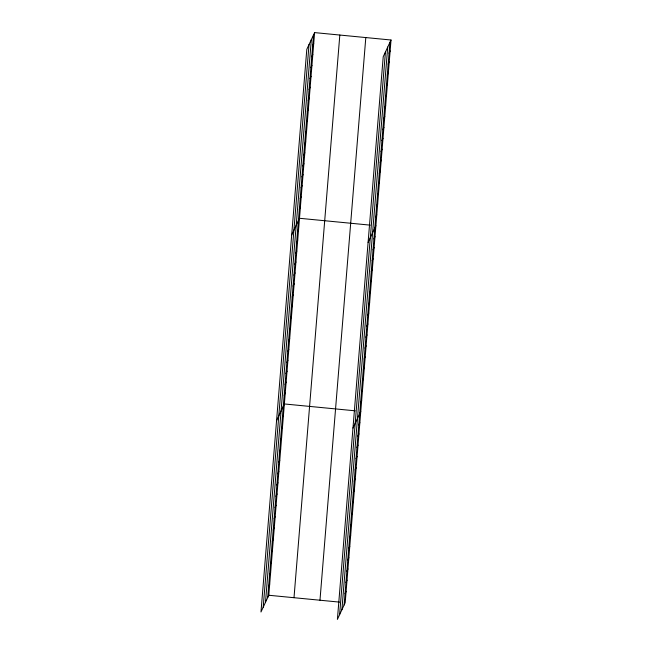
<?xml version="1.0" encoding="UTF-8"?>
<svg xmlns="http://www.w3.org/2000/svg" width="652" height="652" viewBox="0 0 652 652"><rect width="100%" height="100%" fill="white"/><g stroke="black" fill="none" stroke-linecap="round" stroke-linejoin="round"><path stroke-width="0.98" d="M263.204 607.232L309.024 44.572M265.486 602.326L311.314 39.666M267.711 597.566L313.53 34.906M314.606 32.6L306.807 49.332L260.979 611.992L268.787 595.26L314.606 32.6L391.021 40.008L345.193 602.668L337.394 619.4L383.213 56.74L391.021 40.008M294.003 597.705L339.822 35.045M319.977 600.223L365.805 37.563M339.61 614.64L385.438 51.981M341.901 609.734L387.72 47.074M344.117 604.974L389.945 42.315M312.642 45.827L313.718 43.521M311.754 56.748L312.83 54.442M310.865 67.669L311.941 65.363M309.977 78.599L311.053 76.292M309.089 89.52L310.165 87.213M308.192 100.441L309.268 98.134M307.304 111.362L308.38 109.055M306.416 122.283L307.491 119.976M305.527 133.204L306.603 130.897M304.639 144.125L305.715 141.818M303.75 155.054L304.826 152.747M302.862 165.975L303.938 163.668M301.966 176.896L303.041 174.589M301.077 187.817L302.153 185.51M300.189 198.738L301.265 196.431M299.301 209.659L300.376 207.352M291.68 235.013L299.488 218.281L370.295 225.144M297.524 231.509L298.6 229.202M296.636 242.43L297.711 240.123M295.739 253.351L296.815 251.044M389.057 53.236L390.132 50.929M294.851 264.272L295.926 261.965M388.168 64.157L389.244 61.85M293.962 275.193L295.038 272.886M387.272 75.078L388.347 72.771M293.074 286.114L294.15 283.807M386.383 85.999L387.459 83.692M292.186 297.035L293.261 294.737M385.495 96.92L386.571 94.613M291.297 307.964L292.373 305.658M384.607 107.849L385.682 105.542M383.718 118.77L384.794 116.463M290.409 318.885L291.477 316.579M289.512 329.806L290.588 327.5M382.83 129.691L383.906 127.385M288.624 340.727L289.7 338.421M381.942 140.612L383.017 138.305M287.736 351.648L288.812 349.342M381.045 151.533L382.121 149.226M286.847 362.569L287.923 360.263M380.157 162.454L381.233 160.147M285.959 373.498L287.035 371.192M379.268 173.375L380.344 171.069M285.071 384.419L286.147 382.113M378.38 184.304L379.456 181.998M284.182 395.34L285.25 393.034M377.492 195.225L378.567 192.919M276.562 420.687L284.362 403.955L355.169 410.817M376.603 206.146L377.679 203.84M375.715 217.067L376.791 214.761M282.373 417.516L283.449 415.21M368.095 242.422L375.894 225.682M281.46 428.763L282.528 426.465M373.93 238.909L375.006 236.603M280.539 440.018L281.615 437.712M373.042 249.83L374.118 247.532M279.627 451.274L280.702 448.967M372.153 260.759L373.229 258.453M278.706 462.529L279.781 460.222M371.265 271.68L372.341 269.374M277.793 473.784L278.869 471.477M370.377 282.601L371.453 280.295M276.872 485.031L277.948 482.724M369.488 293.522L370.564 291.216M275.959 496.286L277.035 493.98M368.592 304.443L369.668 302.137M275.038 507.541L276.114 505.235M367.704 315.364L368.779 313.058M274.125 518.796L275.201 516.49M366.815 326.285L367.891 323.987M273.204 530.043L274.28 527.737M365.927 337.214L367.003 334.908M272.291 541.299L273.367 538.992M365.038 348.135L366.114 345.829M271.379 552.554L272.446 550.247M364.15 359.056L365.226 356.75M270.458 563.809L271.534 561.502M363.262 369.977L364.338 367.671M269.545 575.056L270.621 572.749M362.365 380.898L363.441 378.592M268.624 586.311L269.7 584.005M361.477 391.819L362.553 389.513M360.589 402.749L361.664 400.442M352.968 428.095L360.776 411.363M358.787 424.917L359.855 422.61M357.866 436.172L358.942 433.865M356.954 447.427L358.029 445.12M356.033 458.682L357.109 456.376M355.12 469.929L356.196 467.631M354.199 481.184L355.275 478.878M353.286 492.439L354.362 490.133M352.365 503.694L353.441 501.388M351.452 514.941L352.528 512.643M350.531 526.197L351.607 523.89M349.619 537.452L350.695 535.145M348.706 548.707L349.774 546.4M347.785 559.962L348.861 557.656M346.872 571.209L347.948 568.903M345.951 582.464L347.027 580.158M345.038 593.719L346.114 591.413M268.787 595.26L339.594 602.122"/></g></svg>
